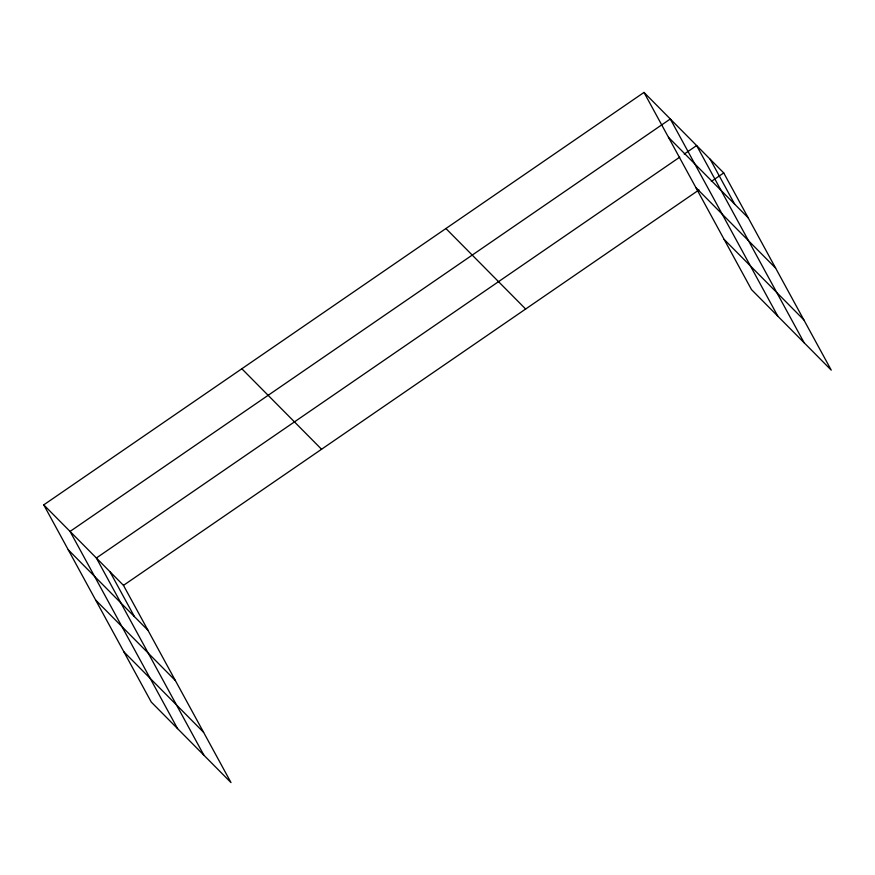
<?xml version="1.0" encoding="UTF-8"?>
<svg xmlns="http://www.w3.org/2000/svg" width="875" height="875" viewBox="0 0 875 875"><rect width="100%" height="100%" fill="white"/><g stroke="black" fill="none" stroke-linecap="round" stroke-linejoin="round"><path stroke-width="1.31" d="M43.75 504.864L123.473 585.364L231 782.578L151.277 702.078L43.75 504.864L644 92.422L723.723 172.922L831.25 370.136L751.527 289.636L644 92.422M679.733 157.15L96.37 557.998L203.897 755.212M684.239 154.066L696.62 145.556L804.147 342.77M123.473 585.364L698.961 189.941M711.342 181.431L723.723 172.922M668.489 137.331L748.213 217.842M695.888 187.589L775.622 268.1M724.117 239.378L803.852 319.878M445.922 228.528L525.645 309.028M241.828 368.758L321.562 449.258M68.239 549.773L147.963 630.284M95.638 600.031L175.372 680.542M123.878 651.82L203.602 732.32M710.172 159.239L734.661 204.159M777.831 316.203L670.305 118.989L70.055 531.431L177.581 728.645M109.922 571.681L134.411 616.602"/></g></svg>
